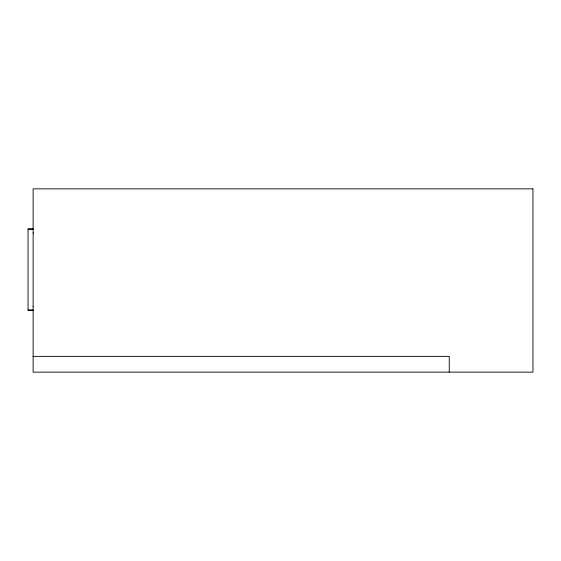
<?xml version="1.0" encoding="UTF-8"?>
<svg xmlns="http://www.w3.org/2000/svg" width="561" height="561" viewBox="0 0 561 561"><rect width="100%" height="100%" fill="white"/><g stroke="black" fill="none" stroke-linecap="round" stroke-linejoin="round"><path stroke-width="0.84" d="M33.12 228.972L28.05 228.972L28.05 310.219L33.12 310.219M28.05 229.112L33.12 229.112M33.12 232.976L33.541 232.976M33.12 306.481L33.541 306.481M28.05 310.079L33.12 310.079M33.12 356.368L449.249 356.368L449.249 372.139M532.95 188.861L33.12 188.861L33.12 372.139L532.95 372.139L532.95 188.861"/></g></svg>
